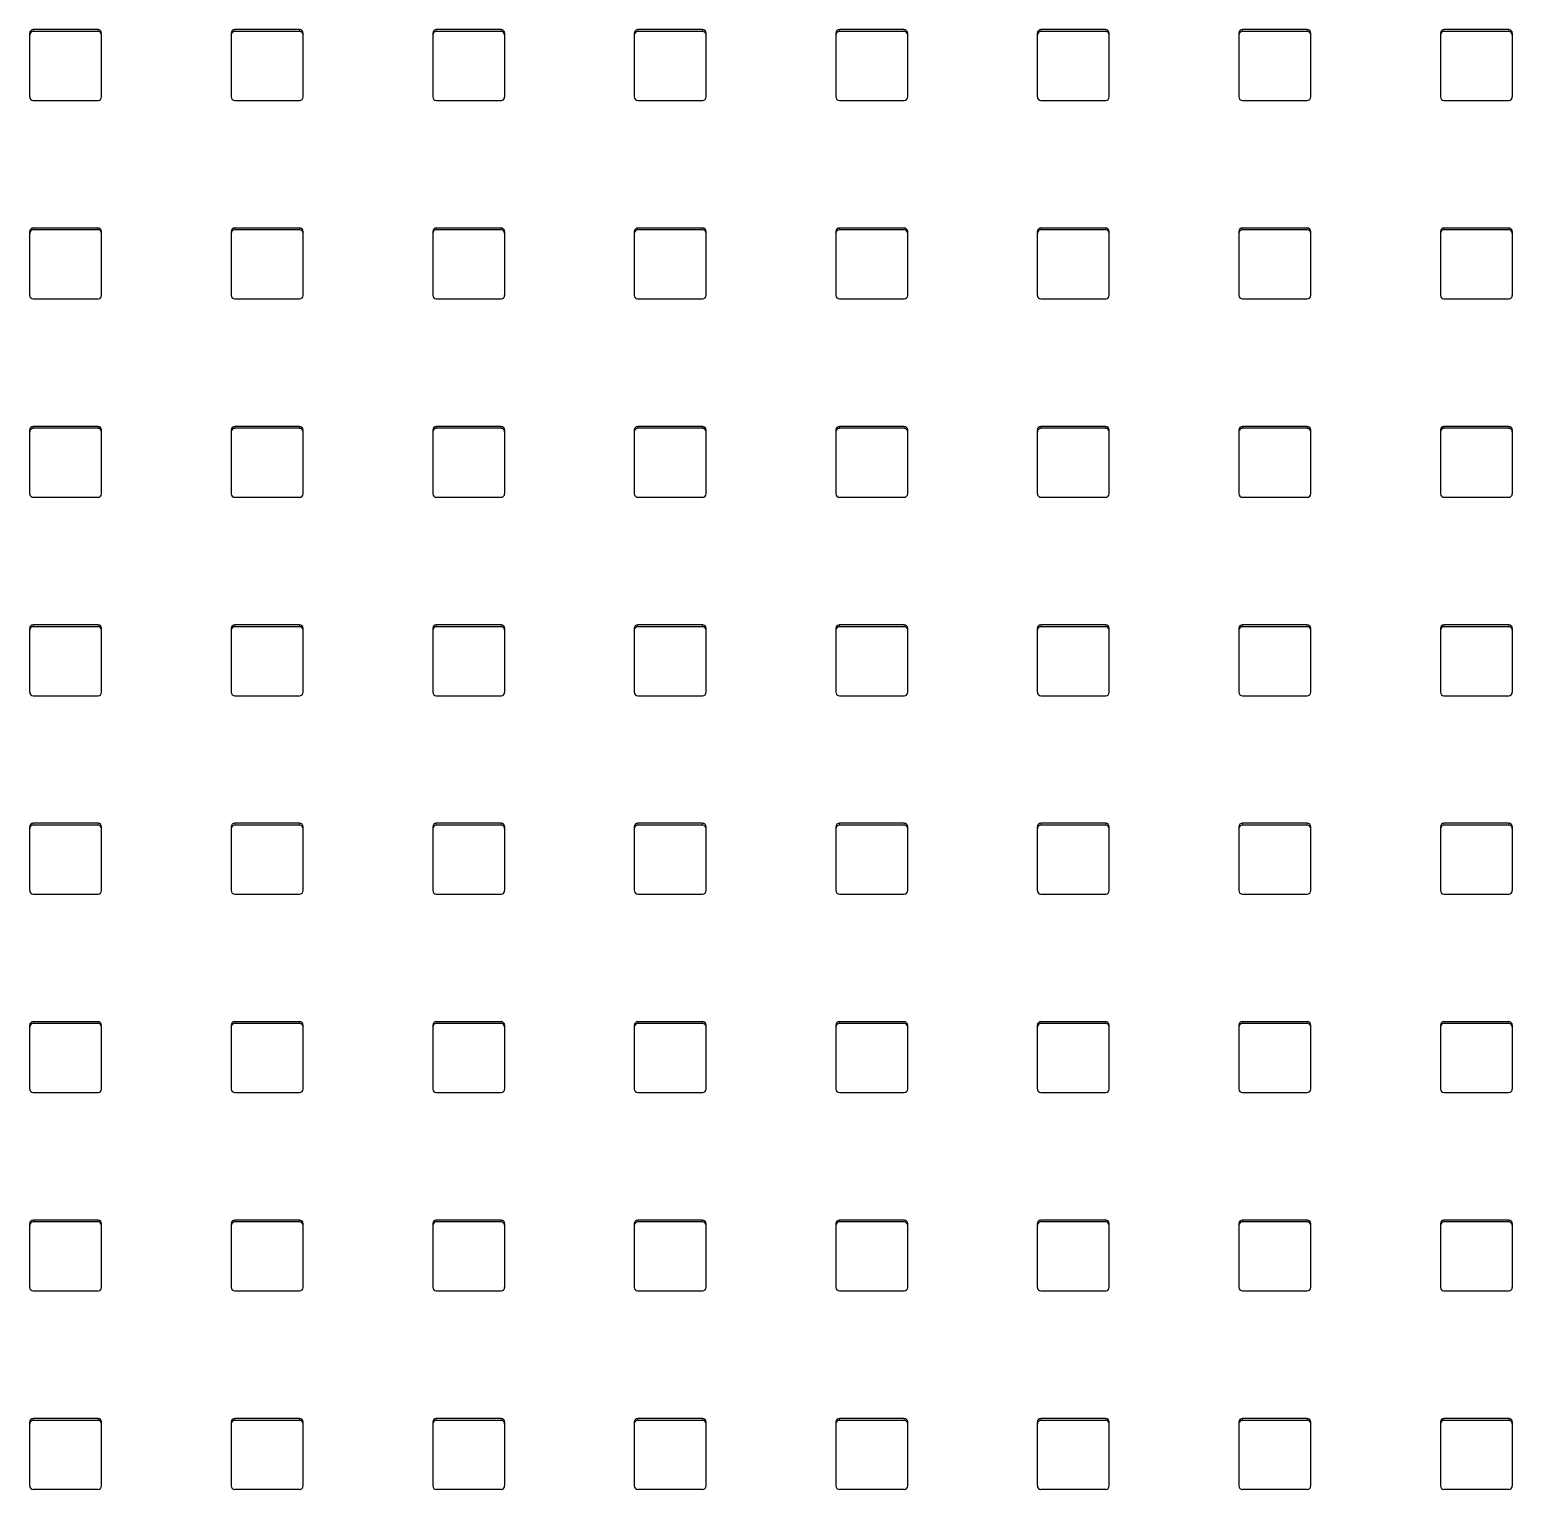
# Model space of a CAD drawing. Header units: millimetres. Extents: x -218071 to -203542, y 15363 to 51382.
# Drawn here: x -217570.01 to -217549.41, y 50958.09 to 50978.38 of the extents above; entities that cross this region are included whole.
import ezdxf

# ---------------------------------------------------------------- set-up
doc = ezdxf.new("R2010")
doc.units = ezdxf.units.MM
doc.header["$LTSCALE"] = 4
doc.layers.add('TPF-EQUIPEMENT', color=7, linetype='Continuous')

msp = doc.modelspace()

# ---------------------------------------------------------------- linework, layer by layer
at = {"layer": 'TPF-EQUIPEMENT', "color": 7, "linetype": 'Continuous', "lineweight": 25, "transparency": 33554671}
for p, q in [((-217570.006, 50978.33), (-217570.006, 50977.444)), ((-217569.056, 50978.38), (-217569.956, 50978.38)), ((-217569.056, 50978.354), (-217569.956, 50978.354)), ((-217569.006, 50977.444), (-217569.006, 50978.33)), ((-217567.206, 50978.33), (-217567.206, 50977.444)), ((-217566.256, 50978.38), (-217567.156, 50978.38)), ((-217566.256, 50978.354), (-217567.156, 50978.354)), ((-217566.206, 50977.444), (-217566.206, 50978.33)), ((-217564.406, 50978.33), (-217564.406, 50977.444)), ((-217563.456, 50978.38), (-217564.356, 50978.38)), ((-217563.456, 50978.354), (-217564.356, 50978.354)), ((-217563.406, 50977.444), (-217563.406, 50978.33)), ((-217561.606, 50978.33), (-217561.606, 50977.444)), ((-217560.656, 50978.38), (-217561.556, 50978.38)), ((-217560.656, 50978.354), (-217561.556, 50978.354)), ((-217560.606, 50977.444), (-217560.606, 50978.33)), ((-217558.806, 50978.33), (-217558.806, 50977.444)), ((-217557.856, 50978.38), (-217558.756, 50978.38)), ((-217557.856, 50978.354), (-217558.756, 50978.354)), ((-217557.806, 50977.444), (-217557.806, 50978.33)), ((-217556.006, 50978.33), (-217556.006, 50977.444)), ((-217555.056, 50978.38), (-217555.956, 50978.38)), ((-217555.056, 50978.354), (-217555.956, 50978.354)), ((-217555.006, 50977.444), (-217555.006, 50978.33)), ((-217553.206, 50978.33), (-217553.206, 50977.444)), ((-217552.256, 50978.38), (-217553.156, 50978.38)), ((-217552.256, 50978.354), (-217553.156, 50978.354)), ((-217552.206, 50977.444), (-217552.206, 50978.33)), ((-217550.406, 50978.33), (-217550.406, 50977.444)), ((-217549.456, 50978.38), (-217550.356, 50978.38)), ((-217549.456, 50978.354), (-217550.356, 50978.354)), ((-217549.406, 50977.444), (-217549.406, 50978.33)), ((-217569.956, 50977.395), (-217569.056, 50977.395)), ((-217567.156, 50977.395), (-217566.256, 50977.395)), ((-217564.356, 50977.395), (-217563.456, 50977.395)), ((-217561.556, 50977.395), (-217560.656, 50977.395)), ((-217558.756, 50977.395), (-217557.856, 50977.395)), ((-217555.956, 50977.395), (-217555.056, 50977.395)), ((-217553.156, 50977.395), (-217552.256, 50977.395)), ((-217550.356, 50977.395), (-217549.456, 50977.395)), ((-217570.006, 50975.573), (-217570.006, 50974.687)), ((-217569.056, 50975.622), (-217569.956, 50975.622)), ((-217569.056, 50975.596), (-217569.956, 50975.596)), ((-217569.006, 50974.687), (-217569.006, 50975.573)), ((-217567.206, 50975.573), (-217567.206, 50974.687)), ((-217566.256, 50975.622), (-217567.156, 50975.622)), ((-217566.256, 50975.596), (-217567.156, 50975.596)), ((-217566.206, 50974.687), (-217566.206, 50975.573)), ((-217564.406, 50975.573), (-217564.406, 50974.687)), ((-217563.456, 50975.622), (-217564.356, 50975.622)), ((-217563.456, 50975.596), (-217564.356, 50975.596)), ((-217563.406, 50974.687), (-217563.406, 50975.573)), ((-217561.606, 50975.573), (-217561.606, 50974.687)), ((-217560.656, 50975.622), (-217561.556, 50975.622)), ((-217560.656, 50975.596), (-217561.556, 50975.596)), ((-217560.606, 50974.687), (-217560.606, 50975.573)), ((-217558.806, 50975.573), (-217558.806, 50974.687)), ((-217557.856, 50975.622), (-217558.756, 50975.622)), ((-217557.856, 50975.596), (-217558.756, 50975.596)), ((-217557.806, 50974.687), (-217557.806, 50975.573)), ((-217556.006, 50975.573), (-217556.006, 50974.687)), ((-217555.056, 50975.622), (-217555.956, 50975.622)), ((-217555.056, 50975.596), (-217555.956, 50975.596)), ((-217555.006, 50974.687), (-217555.006, 50975.573)), ((-217553.206, 50975.573), (-217553.206, 50974.687)), ((-217552.256, 50975.622), (-217553.156, 50975.622)), ((-217552.256, 50975.596), (-217553.156, 50975.596)), ((-217552.206, 50974.687), (-217552.206, 50975.573)), ((-217550.406, 50975.573), (-217550.406, 50974.687)), ((-217549.456, 50975.622), (-217550.356, 50975.622)), ((-217549.456, 50975.596), (-217550.356, 50975.596)), ((-217549.406, 50974.687), (-217549.406, 50975.573)), ((-217569.956, 50974.637), (-217569.056, 50974.637)), ((-217567.156, 50974.637), (-217566.256, 50974.637)), ((-217564.356, 50974.637), (-217563.456, 50974.637)), ((-217561.556, 50974.637), (-217560.656, 50974.637)), ((-217558.756, 50974.637), (-217557.856, 50974.637)), ((-217555.956, 50974.637), (-217555.056, 50974.637)), ((-217553.156, 50974.637), (-217552.256, 50974.637)), ((-217550.356, 50974.637), (-217549.456, 50974.637)), ((-217569.056, 50972.865), (-217569.956, 50972.865)), ((-217566.256, 50972.865), (-217567.156, 50972.865)), ((-217563.456, 50972.865), (-217564.356, 50972.865)), ((-217560.656, 50972.865), (-217561.556, 50972.865)), ((-217557.856, 50972.865), (-217558.756, 50972.865)), ((-217555.056, 50972.865), (-217555.956, 50972.865)), ((-217552.256, 50972.865), (-217553.156, 50972.865)), ((-217549.456, 50972.865), (-217550.356, 50972.865)), ((-217570.006, 50972.816), (-217570.006, 50971.929)), ((-217569.056, 50972.839), (-217569.956, 50972.839)), ((-217569.006, 50971.929), (-217569.006, 50972.816)), ((-217567.206, 50972.816), (-217567.206, 50971.929)), ((-217566.256, 50972.839), (-217567.156, 50972.839)), ((-217566.206, 50971.929), (-217566.206, 50972.816)), ((-217564.406, 50972.816), (-217564.406, 50971.929)), ((-217563.456, 50972.839), (-217564.356, 50972.839)), ((-217563.406, 50971.929), (-217563.406, 50972.816)), ((-217561.606, 50972.816), (-217561.606, 50971.929)), ((-217560.656, 50972.839), (-217561.556, 50972.839)), ((-217560.606, 50971.929), (-217560.606, 50972.816)), ((-217558.806, 50972.816), (-217558.806, 50971.929)), ((-217557.856, 50972.839), (-217558.756, 50972.839)), ((-217557.806, 50971.929), (-217557.806, 50972.816)), ((-217556.006, 50972.816), (-217556.006, 50971.929)), ((-217555.056, 50972.839), (-217555.956, 50972.839)), ((-217555.006, 50971.929), (-217555.006, 50972.816)), ((-217553.206, 50972.816), (-217553.206, 50971.929)), ((-217552.256, 50972.839), (-217553.156, 50972.839)), ((-217552.206, 50971.929), (-217552.206, 50972.816)), ((-217550.406, 50972.816), (-217550.406, 50971.929)), ((-217549.456, 50972.839), (-217550.356, 50972.839)), ((-217549.406, 50971.929), (-217549.406, 50972.816)), ((-217569.956, 50971.88), (-217569.056, 50971.88)), ((-217567.156, 50971.88), (-217566.256, 50971.88)), ((-217564.356, 50971.88), (-217563.456, 50971.88)), ((-217561.556, 50971.88), (-217560.656, 50971.88)), ((-217558.756, 50971.88), (-217557.856, 50971.88)), ((-217555.956, 50971.88), (-217555.056, 50971.88)), ((-217553.156, 50971.88), (-217552.256, 50971.88)), ((-217550.356, 50971.88), (-217549.456, 50971.88)), ((-217570.006, 50970.058), (-217570.006, 50969.172)), ((-217569.056, 50970.107), (-217569.956, 50970.107)), ((-217569.056, 50970.081), (-217569.956, 50970.081)), ((-217569.006, 50969.172), (-217569.006, 50970.058)), ((-217567.206, 50970.058), (-217567.206, 50969.172)), ((-217566.256, 50970.107), (-217567.156, 50970.107)), ((-217566.256, 50970.081), (-217567.156, 50970.081)), ((-217566.206, 50969.172), (-217566.206, 50970.058)), ((-217564.406, 50970.058), (-217564.406, 50969.172)), ((-217563.456, 50970.107), (-217564.356, 50970.107)), ((-217563.456, 50970.081), (-217564.356, 50970.081)), ((-217563.406, 50969.172), (-217563.406, 50970.058)), ((-217561.606, 50970.058), (-217561.606, 50969.172)), ((-217560.656, 50970.107), (-217561.556, 50970.107)), ((-217560.656, 50970.081), (-217561.556, 50970.081)), ((-217560.606, 50969.172), (-217560.606, 50970.058)), ((-217558.806, 50970.058), (-217558.806, 50969.172)), ((-217557.856, 50970.107), (-217558.756, 50970.107)), ((-217557.856, 50970.081), (-217558.756, 50970.081)), ((-217557.806, 50969.172), (-217557.806, 50970.058)), ((-217556.006, 50970.058), (-217556.006, 50969.172)), ((-217555.056, 50970.107), (-217555.956, 50970.107)), ((-217555.056, 50970.081), (-217555.956, 50970.081)), ((-217555.006, 50969.172), (-217555.006, 50970.058)), ((-217553.206, 50970.058), (-217553.206, 50969.172)), ((-217552.256, 50970.107), (-217553.156, 50970.107)), ((-217552.256, 50970.081), (-217553.156, 50970.081)), ((-217552.206, 50969.172), (-217552.206, 50970.058)), ((-217550.406, 50970.058), (-217550.406, 50969.172)), ((-217549.456, 50970.107), (-217550.356, 50970.107)), ((-217549.456, 50970.081), (-217550.356, 50970.081)), ((-217549.406, 50969.172), (-217549.406, 50970.058)), ((-217569.956, 50969.122), (-217569.056, 50969.122)), ((-217567.156, 50969.122), (-217566.256, 50969.122)), ((-217564.356, 50969.122), (-217563.456, 50969.122)), ((-217561.556, 50969.122), (-217560.656, 50969.122)), ((-217558.756, 50969.122), (-217557.856, 50969.122)), ((-217555.956, 50969.122), (-217555.056, 50969.122)), ((-217553.156, 50969.122), (-217552.256, 50969.122)), ((-217550.356, 50969.122), (-217549.456, 50969.122)), ((-217570.006, 50967.301), (-217570.006, 50966.414)), ((-217569.056, 50967.35), (-217569.956, 50967.35)), ((-217569.056, 50967.324), (-217569.956, 50967.324)), ((-217569.006, 50966.414), (-217569.006, 50967.301)), ((-217567.206, 50967.301), (-217567.206, 50966.414)), ((-217566.256, 50967.35), (-217567.156, 50967.35)), ((-217566.256, 50967.324), (-217567.156, 50967.324)), ((-217566.206, 50966.414), (-217566.206, 50967.301)), ((-217564.406, 50967.301), (-217564.406, 50966.414)), ((-217563.456, 50967.35), (-217564.356, 50967.35)), ((-217563.456, 50967.324), (-217564.356, 50967.324)), ((-217563.406, 50966.414), (-217563.406, 50967.301)), ((-217561.606, 50967.301), (-217561.606, 50966.414)), ((-217560.656, 50967.35), (-217561.556, 50967.35)), ((-217560.656, 50967.324), (-217561.556, 50967.324)), ((-217560.606, 50966.414), (-217560.606, 50967.301)), ((-217558.806, 50967.301), (-217558.806, 50966.414)), ((-217557.856, 50967.35), (-217558.756, 50967.35)), ((-217557.856, 50967.324), (-217558.756, 50967.324)), ((-217557.806, 50966.414), (-217557.806, 50967.301)), ((-217556.006, 50967.301), (-217556.006, 50966.414)), ((-217555.056, 50967.35), (-217555.956, 50967.35)), ((-217555.056, 50967.324), (-217555.956, 50967.324)), ((-217555.006, 50966.414), (-217555.006, 50967.301)), ((-217553.206, 50967.301), (-217553.206, 50966.414)), ((-217552.256, 50967.35), (-217553.156, 50967.35)), ((-217552.256, 50967.324), (-217553.156, 50967.324)), ((-217552.206, 50966.414), (-217552.206, 50967.301)), ((-217550.406, 50967.301), (-217550.406, 50966.414)), ((-217549.456, 50967.35), (-217550.356, 50967.35)), ((-217549.456, 50967.324), (-217550.356, 50967.324)), ((-217549.406, 50966.414), (-217549.406, 50967.301)), ((-217569.956, 50966.365), (-217569.056, 50966.365)), ((-217567.156, 50966.365), (-217566.256, 50966.365)), ((-217564.356, 50966.365), (-217563.456, 50966.365)), ((-217561.556, 50966.365), (-217560.656, 50966.365)), ((-217558.756, 50966.365), (-217557.856, 50966.365)), ((-217555.956, 50966.365), (-217555.056, 50966.365)), ((-217553.156, 50966.365), (-217552.256, 50966.365)), ((-217550.356, 50966.365), (-217549.456, 50966.365)), ((-217570.006, 50964.543), (-217570.006, 50963.657)), ((-217569.056, 50964.592), (-217569.956, 50964.592)), ((-217569.056, 50964.566), (-217569.956, 50964.566)), ((-217569.006, 50963.657), (-217569.006, 50964.543)), ((-217567.206, 50964.543), (-217567.206, 50963.657)), ((-217566.256, 50964.592), (-217567.156, 50964.592)), ((-217566.256, 50964.566), (-217567.156, 50964.566)), ((-217566.206, 50963.657), (-217566.206, 50964.543)), ((-217564.406, 50964.543), (-217564.406, 50963.657)), ((-217563.456, 50964.592), (-217564.356, 50964.592)), ((-217563.456, 50964.566), (-217564.356, 50964.566)), ((-217563.406, 50963.657), (-217563.406, 50964.543)), ((-217561.606, 50964.543), (-217561.606, 50963.657)), ((-217560.656, 50964.592), (-217561.556, 50964.592)), ((-217560.656, 50964.566), (-217561.556, 50964.566)), ((-217560.606, 50963.657), (-217560.606, 50964.543)), ((-217558.806, 50964.543), (-217558.806, 50963.657)), ((-217557.856, 50964.592), (-217558.756, 50964.592)), ((-217557.856, 50964.566), (-217558.756, 50964.566)), ((-217557.806, 50963.657), (-217557.806, 50964.543)), ((-217556.006, 50964.543), (-217556.006, 50963.657)), ((-217555.056, 50964.592), (-217555.956, 50964.592)), ((-217555.056, 50964.566), (-217555.956, 50964.566)), ((-217555.006, 50963.657), (-217555.006, 50964.543)), ((-217553.206, 50964.543), (-217553.206, 50963.657)), ((-217552.256, 50964.592), (-217553.156, 50964.592)), ((-217552.256, 50964.566), (-217553.156, 50964.566)), ((-217552.206, 50963.657), (-217552.206, 50964.543)), ((-217550.406, 50964.543), (-217550.406, 50963.657)), ((-217549.456, 50964.592), (-217550.356, 50964.592)), ((-217549.456, 50964.566), (-217550.356, 50964.566)), ((-217549.406, 50963.657), (-217549.406, 50964.543)), ((-217569.956, 50963.608), (-217569.056, 50963.608)), ((-217567.156, 50963.608), (-217566.256, 50963.608)), ((-217564.356, 50963.608), (-217563.456, 50963.608)), ((-217561.556, 50963.608), (-217560.656, 50963.608)), ((-217558.756, 50963.608), (-217557.856, 50963.608)), ((-217555.956, 50963.608), (-217555.056, 50963.608)), ((-217553.156, 50963.608), (-217552.256, 50963.608)), ((-217550.356, 50963.608), (-217549.456, 50963.608)), ((-217570.006, 50961.786), (-217570.006, 50960.899)), ((-217569.056, 50961.835), (-217569.956, 50961.835)), ((-217569.056, 50961.809), (-217569.956, 50961.809)), ((-217569.006, 50960.899), (-217569.006, 50961.786)), ((-217567.206, 50961.786), (-217567.206, 50960.899)), ((-217566.256, 50961.835), (-217567.156, 50961.835)), ((-217566.256, 50961.809), (-217567.156, 50961.809)), ((-217566.206, 50960.899), (-217566.206, 50961.786)), ((-217564.406, 50961.786), (-217564.406, 50960.899)), ((-217563.456, 50961.835), (-217564.356, 50961.835)), ((-217563.456, 50961.809), (-217564.356, 50961.809)), ((-217563.406, 50960.899), (-217563.406, 50961.786)), ((-217561.606, 50961.786), (-217561.606, 50960.899)), ((-217560.656, 50961.835), (-217561.556, 50961.835)), ((-217560.656, 50961.809), (-217561.556, 50961.809)), ((-217560.606, 50960.899), (-217560.606, 50961.786)), ((-217558.806, 50961.786), (-217558.806, 50960.899)), ((-217557.856, 50961.835), (-217558.756, 50961.835)), ((-217557.856, 50961.809), (-217558.756, 50961.809)), ((-217557.806, 50960.899), (-217557.806, 50961.786)), ((-217556.006, 50961.786), (-217556.006, 50960.899)), ((-217555.056, 50961.835), (-217555.956, 50961.835)), ((-217555.056, 50961.809), (-217555.956, 50961.809)), ((-217555.006, 50960.899), (-217555.006, 50961.786)), ((-217553.206, 50961.786), (-217553.206, 50960.899)), ((-217552.256, 50961.835), (-217553.156, 50961.835)), ((-217552.256, 50961.809), (-217553.156, 50961.809)), ((-217552.206, 50960.899), (-217552.206, 50961.786)), ((-217550.406, 50961.786), (-217550.406, 50960.899)), ((-217549.456, 50961.835), (-217550.356, 50961.835)), ((-217549.456, 50961.809), (-217550.356, 50961.809)), ((-217549.406, 50960.899), (-217549.406, 50961.786)), ((-217569.956, 50960.85), (-217569.056, 50960.85)), ((-217567.156, 50960.85), (-217566.256, 50960.85)), ((-217564.356, 50960.85), (-217563.456, 50960.85)), ((-217561.556, 50960.85), (-217560.656, 50960.85)), ((-217558.756, 50960.85), (-217557.856, 50960.85)), ((-217555.956, 50960.85), (-217555.056, 50960.85)), ((-217553.156, 50960.85), (-217552.256, 50960.85)), ((-217550.356, 50960.85), (-217549.456, 50960.85)), ((-217569.056, 50959.077), (-217569.956, 50959.077)), ((-217569.056, 50959.051), (-217569.956, 50959.051)), ((-217566.256, 50959.077), (-217567.156, 50959.077)), ((-217566.256, 50959.051), (-217567.156, 50959.051)), ((-217563.456, 50959.077), (-217564.356, 50959.077)), ((-217563.456, 50959.051), (-217564.356, 50959.051)), ((-217560.656, 50959.077), (-217561.556, 50959.077)), ((-217560.656, 50959.051), (-217561.556, 50959.051)), ((-217557.856, 50959.077), (-217558.756, 50959.077)), ((-217557.856, 50959.051), (-217558.756, 50959.051)), ((-217555.056, 50959.077), (-217555.956, 50959.077)), ((-217555.056, 50959.051), (-217555.956, 50959.051)), ((-217552.256, 50959.077), (-217553.156, 50959.077)), ((-217552.256, 50959.051), (-217553.156, 50959.051)), ((-217549.456, 50959.077), (-217550.356, 50959.077)), ((-217549.456, 50959.051), (-217550.356, 50959.051)), ((-217570.006, 50959.028), (-217570.006, 50958.142)), ((-217569.006, 50958.142), (-217569.006, 50959.028)), ((-217567.206, 50959.028), (-217567.206, 50958.142)), ((-217566.206, 50958.142), (-217566.206, 50959.028)), ((-217564.406, 50959.028), (-217564.406, 50958.142)), ((-217563.406, 50958.142), (-217563.406, 50959.028)), ((-217561.606, 50959.028), (-217561.606, 50958.142)), ((-217560.606, 50958.142), (-217560.606, 50959.028)), ((-217558.806, 50959.028), (-217558.806, 50958.142)), ((-217557.806, 50958.142), (-217557.806, 50959.028)), ((-217556.006, 50959.028), (-217556.006, 50958.142)), ((-217555.006, 50958.142), (-217555.006, 50959.028)), ((-217553.206, 50959.028), (-217553.206, 50958.142)), ((-217552.206, 50958.142), (-217552.206, 50959.028)), ((-217550.406, 50959.028), (-217550.406, 50958.142)), ((-217549.406, 50958.142), (-217549.406, 50959.028)), ((-217569.956, 50958.093), (-217569.056, 50958.093)), ((-217567.156, 50958.093), (-217566.256, 50958.093)), ((-217564.356, 50958.093), (-217563.456, 50958.093)), ((-217561.556, 50958.093), (-217560.656, 50958.093)), ((-217558.756, 50958.093), (-217557.856, 50958.093)), ((-217555.956, 50958.093), (-217555.056, 50958.093)), ((-217553.156, 50958.093), (-217552.256, 50958.093)), ((-217550.356, 50958.093), (-217549.456, 50958.093))]:
    msp.add_line(p, q, dxfattribs=at)
at = {"layer": 'TPF-EQUIPEMENT', "color": 8, "linetype": 'Continuous', "lineweight": 18, "transparency": 33554671}
for p, q in [((-217569.956, 50978.354), (-217569.956, 50978.38)), ((-217569.056, 50978.354), (-217569.056, 50978.38)), ((-217567.156, 50978.354), (-217567.156, 50978.38)), ((-217566.256, 50978.354), (-217566.256, 50978.38)), ((-217564.356, 50978.354), (-217564.356, 50978.38)), ((-217563.456, 50978.354), (-217563.456, 50978.38)), ((-217561.556, 50978.354), (-217561.556, 50978.38)), ((-217560.656, 50978.354), (-217560.656, 50978.38)), ((-217558.756, 50978.354), (-217558.756, 50978.38)), ((-217557.856, 50978.354), (-217557.856, 50978.38)), ((-217555.956, 50978.354), (-217555.956, 50978.38)), ((-217555.056, 50978.354), (-217555.056, 50978.38)), ((-217553.156, 50978.354), (-217553.156, 50978.38)), ((-217552.256, 50978.354), (-217552.256, 50978.38)), ((-217550.356, 50978.354), (-217550.356, 50978.38)), ((-217549.456, 50978.354), (-217549.456, 50978.38)), ((-217569.956, 50975.596), (-217569.956, 50975.622)), ((-217569.056, 50975.596), (-217569.056, 50975.622)), ((-217567.156, 50975.596), (-217567.156, 50975.622)), ((-217566.256, 50975.596), (-217566.256, 50975.622)), ((-217564.356, 50975.596), (-217564.356, 50975.622)), ((-217563.456, 50975.596), (-217563.456, 50975.622)), ((-217561.556, 50975.596), (-217561.556, 50975.622)), ((-217560.656, 50975.596), (-217560.656, 50975.622)), ((-217558.756, 50975.596), (-217558.756, 50975.622)), ((-217557.856, 50975.596), (-217557.856, 50975.622)), ((-217555.956, 50975.596), (-217555.956, 50975.622)), ((-217555.056, 50975.596), (-217555.056, 50975.622)), ((-217553.156, 50975.596), (-217553.156, 50975.622)), ((-217552.256, 50975.596), (-217552.256, 50975.622)), ((-217550.356, 50975.596), (-217550.356, 50975.622)), ((-217549.456, 50975.596), (-217549.456, 50975.622)), ((-217569.956, 50972.839), (-217569.956, 50972.865)), ((-217569.056, 50972.839), (-217569.056, 50972.865)), ((-217567.156, 50972.839), (-217567.156, 50972.865)), ((-217566.256, 50972.839), (-217566.256, 50972.865)), ((-217564.356, 50972.839), (-217564.356, 50972.865)), ((-217563.456, 50972.839), (-217563.456, 50972.865)), ((-217561.556, 50972.839), (-217561.556, 50972.865)), ((-217560.656, 50972.839), (-217560.656, 50972.865)), ((-217558.756, 50972.839), (-217558.756, 50972.865)), ((-217557.856, 50972.839), (-217557.856, 50972.865)), ((-217555.956, 50972.839), (-217555.956, 50972.865)), ((-217555.056, 50972.839), (-217555.056, 50972.865)), ((-217553.156, 50972.839), (-217553.156, 50972.865)), ((-217552.256, 50972.839), (-217552.256, 50972.865)), ((-217550.356, 50972.839), (-217550.356, 50972.865)), ((-217549.456, 50972.839), (-217549.456, 50972.865)), ((-217569.956, 50970.081), (-217569.956, 50970.107)), ((-217569.056, 50970.081), (-217569.056, 50970.107)), ((-217567.156, 50970.081), (-217567.156, 50970.107)), ((-217566.256, 50970.081), (-217566.256, 50970.107)), ((-217564.356, 50970.081), (-217564.356, 50970.107)), ((-217563.456, 50970.081), (-217563.456, 50970.107)), ((-217561.556, 50970.081), (-217561.556, 50970.107)), ((-217560.656, 50970.081), (-217560.656, 50970.107)), ((-217558.756, 50970.081), (-217558.756, 50970.107)), ((-217557.856, 50970.081), (-217557.856, 50970.107)), ((-217555.956, 50970.081), (-217555.956, 50970.107)), ((-217555.056, 50970.081), (-217555.056, 50970.107)), ((-217553.156, 50970.081), (-217553.156, 50970.107)), ((-217552.256, 50970.081), (-217552.256, 50970.107)), ((-217550.356, 50970.081), (-217550.356, 50970.107)), ((-217549.456, 50970.081), (-217549.456, 50970.107)), ((-217569.956, 50967.324), (-217569.956, 50967.35)), ((-217569.056, 50967.324), (-217569.056, 50967.35)), ((-217567.156, 50967.324), (-217567.156, 50967.35)), ((-217566.256, 50967.324), (-217566.256, 50967.35)), ((-217564.356, 50967.324), (-217564.356, 50967.35)), ((-217563.456, 50967.324), (-217563.456, 50967.35)), ((-217561.556, 50967.324), (-217561.556, 50967.35)), ((-217560.656, 50967.324), (-217560.656, 50967.35)), ((-217558.756, 50967.324), (-217558.756, 50967.35)), ((-217557.856, 50967.324), (-217557.856, 50967.35)), ((-217555.956, 50967.324), (-217555.956, 50967.35)), ((-217555.056, 50967.324), (-217555.056, 50967.35)), ((-217553.156, 50967.324), (-217553.156, 50967.35)), ((-217552.256, 50967.324), (-217552.256, 50967.35)), ((-217550.356, 50967.324), (-217550.356, 50967.35)), ((-217549.456, 50967.324), (-217549.456, 50967.35)), ((-217569.956, 50964.566), (-217569.956, 50964.592)), ((-217569.056, 50964.566), (-217569.056, 50964.592)), ((-217567.156, 50964.566), (-217567.156, 50964.592)), ((-217566.256, 50964.566), (-217566.256, 50964.592)), ((-217564.356, 50964.566), (-217564.356, 50964.592)), ((-217563.456, 50964.566), (-217563.456, 50964.592)), ((-217561.556, 50964.566), (-217561.556, 50964.592)), ((-217560.656, 50964.566), (-217560.656, 50964.592)), ((-217558.756, 50964.566), (-217558.756, 50964.592)), ((-217557.856, 50964.566), (-217557.856, 50964.592)), ((-217555.956, 50964.566), (-217555.956, 50964.592)), ((-217555.056, 50964.566), (-217555.056, 50964.592)), ((-217553.156, 50964.566), (-217553.156, 50964.592)), ((-217552.256, 50964.566), (-217552.256, 50964.592)), ((-217550.356, 50964.566), (-217550.356, 50964.592)), ((-217549.456, 50964.566), (-217549.456, 50964.592)), ((-217569.956, 50961.809), (-217569.956, 50961.835)), ((-217569.056, 50961.809), (-217569.056, 50961.835)), ((-217567.156, 50961.809), (-217567.156, 50961.835)), ((-217566.256, 50961.809), (-217566.256, 50961.835)), ((-217564.356, 50961.809), (-217564.356, 50961.835)), ((-217563.456, 50961.809), (-217563.456, 50961.835)), ((-217561.556, 50961.809), (-217561.556, 50961.835)), ((-217560.656, 50961.809), (-217560.656, 50961.835)), ((-217558.756, 50961.809), (-217558.756, 50961.835)), ((-217557.856, 50961.809), (-217557.856, 50961.835)), ((-217555.956, 50961.809), (-217555.956, 50961.835)), ((-217555.056, 50961.809), (-217555.056, 50961.835)), ((-217553.156, 50961.809), (-217553.156, 50961.835)), ((-217552.256, 50961.809), (-217552.256, 50961.835)), ((-217550.356, 50961.809), (-217550.356, 50961.835)), ((-217549.456, 50961.809), (-217549.456, 50961.835)), ((-217569.956, 50959.051), (-217569.956, 50959.077)), ((-217569.056, 50959.051), (-217569.056, 50959.077)), ((-217567.156, 50959.051), (-217567.156, 50959.077)), ((-217566.256, 50959.051), (-217566.256, 50959.077)), ((-217564.356, 50959.051), (-217564.356, 50959.077)), ((-217563.456, 50959.051), (-217563.456, 50959.077)), ((-217561.556, 50959.051), (-217561.556, 50959.077)), ((-217560.656, 50959.051), (-217560.656, 50959.077)), ((-217558.756, 50959.051), (-217558.756, 50959.077)), ((-217557.856, 50959.051), (-217557.856, 50959.077)), ((-217555.956, 50959.051), (-217555.956, 50959.077)), ((-217555.056, 50959.051), (-217555.056, 50959.077)), ((-217553.156, 50959.051), (-217553.156, 50959.077)), ((-217552.256, 50959.051), (-217552.256, 50959.077)), ((-217550.356, 50959.051), (-217550.356, 50959.077)), ((-217549.456, 50959.051), (-217549.456, 50959.077))]:
    msp.add_line(p, q, dxfattribs=at)
at = {"layer": 'TPF-EQUIPEMENT', "color": 7, "linetype": 'Continuous', "lineweight": 25, "transparency": 33554671}
for centre, start, end in [((-217569.956, 50978.33), 89.5648, 179.5581), ((-217569.956, 50978.304), 89.5648, 179.5581), ((-217569.056, 50978.33), 0.4419, 90.4352), ((-217569.056, 50978.304), 0.4419, 90.4352), ((-217567.156, 50978.33), 89.5648, 179.5581), ((-217567.156, 50978.304), 89.5648, 179.5581), ((-217566.256, 50978.33), 0.4419, 90.4352), ((-217566.256, 50978.304), 0.4419, 90.4352), ((-217564.356, 50978.33), 89.5648, 179.5581), ((-217564.356, 50978.304), 89.5648, 179.5581), ((-217563.456, 50978.33), 0.4419, 90.4352), ((-217563.456, 50978.304), 0.4419, 90.4352), ((-217561.556, 50978.33), 89.5648, 179.5581), ((-217561.556, 50978.304), 89.5648, 179.5581), ((-217560.656, 50978.33), 0.4419, 90.4352), ((-217560.656, 50978.304), 0.4419, 90.4352), ((-217558.756, 50978.33), 89.5648, 179.5581), ((-217558.756, 50978.304), 89.5648, 179.5581), ((-217557.856, 50978.33), 0.4419, 90.4352), ((-217557.856, 50978.304), 0.4419, 90.4352), ((-217555.956, 50978.33), 89.5648, 179.5581), ((-217555.956, 50978.304), 89.5648, 179.5581), ((-217555.056, 50978.33), 0.4419, 90.4352), ((-217555.056, 50978.304), 0.4419, 90.4352), ((-217553.156, 50978.33), 89.5648, 179.5581), ((-217553.156, 50978.304), 89.5648, 179.5581), ((-217552.256, 50978.33), 0.4419, 90.4352), ((-217552.256, 50978.304), 0.4419, 90.4352), ((-217550.356, 50978.33), 89.5648, 179.5581), ((-217550.356, 50978.304), 89.5648, 179.5581), ((-217549.456, 50978.33), 0.4419, 90.4352), ((-217549.456, 50978.304), 0.4419, 90.4352), ((-217569.956, 50977.445), 180.4419, 270.4352), ((-217569.056, 50977.445), 269.5648, 359.5581), ((-217567.156, 50977.445), 180.4419, 270.4352), ((-217566.256, 50977.445), 269.5648, 359.5581), ((-217564.356, 50977.445), 180.4419, 270.4352), ((-217563.456, 50977.445), 269.5648, 359.5581), ((-217561.556, 50977.445), 180.4419, 270.4352), ((-217560.656, 50977.445), 269.5648, 359.5581), ((-217558.756, 50977.445), 180.4419, 270.4352), ((-217557.856, 50977.445), 269.5648, 359.5581), ((-217555.956, 50977.445), 180.4419, 270.4352), ((-217555.056, 50977.445), 269.5648, 359.5581), ((-217553.156, 50977.445), 180.4419, 270.4352), ((-217552.256, 50977.445), 269.5648, 359.5581), ((-217550.356, 50977.445), 180.4419, 270.4352), ((-217549.456, 50977.445), 269.5648, 359.5581), ((-217569.956, 50975.573), 89.5648, 179.5581), ((-217569.956, 50975.547), 89.5648, 179.5581), ((-217569.056, 50975.573), 0.4419, 90.4352), ((-217569.056, 50975.547), 0.4419, 90.4352), ((-217567.156, 50975.573), 89.5648, 179.5581), ((-217567.156, 50975.547), 89.5648, 179.5581), ((-217566.256, 50975.573), 0.4419, 90.4352), ((-217566.256, 50975.547), 0.4419, 90.4352), ((-217564.356, 50975.573), 89.5648, 179.5581), ((-217564.356, 50975.547), 89.5648, 179.5581), ((-217563.456, 50975.573), 0.4419, 90.4352), ((-217563.456, 50975.547), 0.4419, 90.4352), ((-217561.556, 50975.573), 89.5648, 179.5581), ((-217561.556, 50975.547), 89.5648, 179.5581), ((-217560.656, 50975.573), 0.4419, 90.4352), ((-217560.656, 50975.547), 0.4419, 90.4352), ((-217558.756, 50975.573), 89.5648, 179.5581), ((-217558.756, 50975.547), 89.5648, 179.5581), ((-217557.856, 50975.573), 0.4419, 90.4352), ((-217557.856, 50975.547), 0.4419, 90.4352), ((-217555.956, 50975.573), 89.5648, 179.5581), ((-217555.956, 50975.547), 89.5648, 179.5581), ((-217555.056, 50975.573), 0.4419, 90.4352), ((-217555.056, 50975.547), 0.4419, 90.4352), ((-217553.156, 50975.573), 89.5648, 179.5581), ((-217553.156, 50975.547), 89.5648, 179.5581), ((-217552.256, 50975.573), 0.4419, 90.4352), ((-217552.256, 50975.547), 0.4419, 90.4352), ((-217550.356, 50975.573), 89.5648, 179.5581), ((-217550.356, 50975.547), 89.5648, 179.5581), ((-217549.456, 50975.573), 0.4419, 90.4352), ((-217549.456, 50975.547), 0.4419, 90.4352), ((-217569.956, 50974.687), 180.4419, 270.4352), ((-217569.056, 50974.687), 269.5648, 359.5581), ((-217567.156, 50974.687), 180.4419, 270.4352), ((-217566.256, 50974.687), 269.5648, 359.5581), ((-217564.356, 50974.687), 180.4419, 270.4352), ((-217563.456, 50974.687), 269.5648, 359.5581), ((-217561.556, 50974.687), 180.4419, 270.4352), ((-217560.656, 50974.687), 269.5648, 359.5581), ((-217558.756, 50974.687), 180.4419, 270.4352), ((-217557.856, 50974.687), 269.5648, 359.5581), ((-217555.956, 50974.687), 180.4419, 270.4352), ((-217555.056, 50974.687), 269.5648, 359.5581), ((-217553.156, 50974.687), 180.4419, 270.4352), ((-217552.256, 50974.687), 269.5648, 359.5581), ((-217550.356, 50974.687), 180.4419, 270.4352), ((-217549.456, 50974.687), 269.5648, 359.5581), ((-217569.956, 50972.815), 89.5648, 179.5581), ((-217569.056, 50972.815), 0.4419, 90.4352), ((-217567.156, 50972.815), 89.5648, 179.5581), ((-217566.256, 50972.815), 0.4419, 90.4352), ((-217564.356, 50972.815), 89.5648, 179.5581), ((-217563.456, 50972.815), 0.4419, 90.4352), ((-217561.556, 50972.815), 89.5648, 179.5581), ((-217560.656, 50972.815), 0.4419, 90.4352), ((-217558.756, 50972.815), 89.5648, 179.5581), ((-217557.856, 50972.815), 0.4419, 90.4352), ((-217555.956, 50972.815), 89.5648, 179.5581), ((-217555.056, 50972.815), 0.4419, 90.4352), ((-217553.156, 50972.815), 89.5648, 179.5581), ((-217552.256, 50972.815), 0.4419, 90.4352), ((-217550.356, 50972.815), 89.5648, 179.5581), ((-217549.456, 50972.815), 0.4419, 90.4352), ((-217569.956, 50972.789), 89.5648, 179.5581), ((-217569.056, 50972.789), 0.4419, 90.4352), ((-217567.156, 50972.789), 89.5648, 179.5581), ((-217566.256, 50972.789), 0.4419, 90.4352), ((-217564.356, 50972.789), 89.5648, 179.5581), ((-217563.456, 50972.789), 0.4419, 90.4352), ((-217561.556, 50972.789), 89.5648, 179.5581), ((-217560.656, 50972.789), 0.4419, 90.4352), ((-217558.756, 50972.789), 89.5648, 179.5581), ((-217557.856, 50972.789), 0.4419, 90.4352), ((-217555.956, 50972.789), 89.5648, 179.5581), ((-217555.056, 50972.789), 0.4419, 90.4352), ((-217553.156, 50972.789), 89.5648, 179.5581), ((-217552.256, 50972.789), 0.4419, 90.4352), ((-217550.356, 50972.789), 89.5648, 179.5581), ((-217549.456, 50972.789), 0.4419, 90.4352), ((-217569.956, 50971.93), 180.4419, 270.4352), ((-217569.056, 50971.93), 269.5648, 359.5581), ((-217567.156, 50971.93), 180.4419, 270.4352), ((-217566.256, 50971.93), 269.5648, 359.5581), ((-217564.356, 50971.93), 180.4419, 270.4352), ((-217563.456, 50971.93), 269.5648, 359.5581), ((-217561.556, 50971.93), 180.4419, 270.4352), ((-217560.656, 50971.93), 269.5648, 359.5581), ((-217558.756, 50971.93), 180.4419, 270.4352), ((-217557.856, 50971.93), 269.5648, 359.5581), ((-217555.956, 50971.93), 180.4419, 270.4352), ((-217555.056, 50971.93), 269.5648, 359.5581), ((-217553.156, 50971.93), 180.4419, 270.4352), ((-217552.256, 50971.93), 269.5648, 359.5581), ((-217550.356, 50971.93), 180.4419, 270.4352), ((-217549.456, 50971.93), 269.5648, 359.5581), ((-217569.956, 50970.058), 89.5648, 179.5581), ((-217569.956, 50970.032), 89.5648, 179.5581), ((-217569.056, 50970.058), 0.4419, 90.4352), ((-217569.056, 50970.032), 0.4419, 90.4352), ((-217567.156, 50970.058), 89.5648, 179.5581), ((-217567.156, 50970.032), 89.5648, 179.5581), ((-217566.256, 50970.058), 0.4419, 90.4352), ((-217566.256, 50970.032), 0.4419, 90.4352), ((-217564.356, 50970.058), 89.5648, 179.5581), ((-217564.356, 50970.032), 89.5648, 179.5581), ((-217563.456, 50970.058), 0.4419, 90.4352), ((-217563.456, 50970.032), 0.4419, 90.4352), ((-217561.556, 50970.058), 89.5648, 179.5581), ((-217561.556, 50970.032), 89.5648, 179.5581), ((-217560.656, 50970.058), 0.4419, 90.4352), ((-217560.656, 50970.032), 0.4419, 90.4352), ((-217558.756, 50970.058), 89.5648, 179.5581), ((-217558.756, 50970.032), 89.5648, 179.5581), ((-217557.856, 50970.058), 0.4419, 90.4352), ((-217557.856, 50970.032), 0.4419, 90.4352), ((-217555.956, 50970.058), 89.5648, 179.5581), ((-217555.956, 50970.032), 89.5648, 179.5581), ((-217555.056, 50970.058), 0.4419, 90.4352), ((-217555.056, 50970.032), 0.4419, 90.4352), ((-217553.156, 50970.058), 89.5648, 179.5581), ((-217553.156, 50970.032), 89.5648, 179.5581), ((-217552.256, 50970.058), 0.4419, 90.4352), ((-217552.256, 50970.032), 0.4419, 90.4352), ((-217550.356, 50970.058), 89.5648, 179.5581), ((-217550.356, 50970.032), 89.5648, 179.5581), ((-217549.456, 50970.058), 0.4419, 90.4352), ((-217549.456, 50970.032), 0.4419, 90.4352), ((-217569.956, 50969.172), 180.4419, 270.4352), ((-217569.056, 50969.172), 269.5648, 359.5581), ((-217567.156, 50969.172), 180.4419, 270.4352), ((-217566.256, 50969.172), 269.5648, 359.5581), ((-217564.356, 50969.172), 180.4419, 270.4352), ((-217563.456, 50969.172), 269.5648, 359.5581), ((-217561.556, 50969.172), 180.4419, 270.4352), ((-217560.656, 50969.172), 269.5648, 359.5581), ((-217558.756, 50969.172), 180.4419, 270.4352), ((-217557.856, 50969.172), 269.5648, 359.5581), ((-217555.956, 50969.172), 180.4419, 270.4352), ((-217555.056, 50969.172), 269.5648, 359.5581), ((-217553.156, 50969.172), 180.4419, 270.4352), ((-217552.256, 50969.172), 269.5648, 359.5581), ((-217550.356, 50969.172), 180.4419, 270.4352), ((-217549.456, 50969.172), 269.5648, 359.5581), ((-217569.956, 50967.3), 89.5648, 179.5581), ((-217569.956, 50967.274), 89.5648, 179.5581), ((-217569.056, 50967.3), 0.4419, 90.4352), ((-217569.056, 50967.274), 0.4419, 90.4352), ((-217567.156, 50967.3), 89.5648, 179.5581), ((-217567.156, 50967.274), 89.5648, 179.5581), ((-217566.256, 50967.3), 0.4419, 90.4352), ((-217566.256, 50967.274), 0.4419, 90.4352), ((-217564.356, 50967.3), 89.5648, 179.5581), ((-217564.356, 50967.274), 89.5648, 179.5581), ((-217563.456, 50967.3), 0.4419, 90.4352), ((-217563.456, 50967.274), 0.4419, 90.4352), ((-217561.556, 50967.3), 89.5648, 179.5581), ((-217561.556, 50967.274), 89.5648, 179.5581), ((-217560.656, 50967.3), 0.4419, 90.4352), ((-217560.656, 50967.274), 0.4419, 90.4352), ((-217558.756, 50967.3), 89.5648, 179.5581), ((-217558.756, 50967.274), 89.5648, 179.5581), ((-217557.856, 50967.3), 0.4419, 90.4352), ((-217557.856, 50967.274), 0.4419, 90.4352), ((-217555.956, 50967.3), 89.5648, 179.5581), ((-217555.956, 50967.274), 89.5648, 179.5581), ((-217555.056, 50967.3), 0.4419, 90.4352), ((-217555.056, 50967.274), 0.4419, 90.4352), ((-217553.156, 50967.3), 89.5648, 179.5581), ((-217553.156, 50967.274), 89.5648, 179.5581), ((-217552.256, 50967.3), 0.4419, 90.4352), ((-217552.256, 50967.274), 0.4419, 90.4352), ((-217550.356, 50967.3), 89.5648, 179.5581), ((-217550.356, 50967.274), 89.5648, 179.5581), ((-217549.456, 50967.3), 0.4419, 90.4352), ((-217549.456, 50967.274), 0.4419, 90.4352), ((-217569.956, 50966.415), 180.4419, 270.4352), ((-217569.056, 50966.415), 269.5648, 359.5581), ((-217567.156, 50966.415), 180.4419, 270.4352), ((-217566.256, 50966.415), 269.5648, 359.5581), ((-217564.356, 50966.415), 180.4419, 270.4352), ((-217563.456, 50966.415), 269.5648, 359.5581), ((-217561.556, 50966.415), 180.4419, 270.4352), ((-217560.656, 50966.415), 269.5648, 359.5581), ((-217558.756, 50966.415), 180.4419, 270.4352), ((-217557.856, 50966.415), 269.5648, 359.5581), ((-217555.956, 50966.415), 180.4419, 270.4352), ((-217555.056, 50966.415), 269.5648, 359.5581), ((-217553.156, 50966.415), 180.4419, 270.4352), ((-217552.256, 50966.415), 269.5648, 359.5581), ((-217550.356, 50966.415), 180.4419, 270.4352), ((-217549.456, 50966.415), 269.5648, 359.5581), ((-217569.956, 50964.543), 89.5648, 179.5581), ((-217569.956, 50964.517), 89.5648, 179.5581), ((-217569.056, 50964.543), 0.4419, 90.4352), ((-217569.056, 50964.517), 0.4419, 90.4352), ((-217567.156, 50964.543), 89.5648, 179.5581), ((-217567.156, 50964.517), 89.5648, 179.5581), ((-217566.256, 50964.543), 0.4419, 90.4352), ((-217566.256, 50964.517), 0.4419, 90.4352), ((-217564.356, 50964.543), 89.5648, 179.5581), ((-217564.356, 50964.517), 89.5648, 179.5581), ((-217563.456, 50964.543), 0.4419, 90.4352), ((-217563.456, 50964.517), 0.4419, 90.4352), ((-217561.556, 50964.543), 89.5648, 179.5581), ((-217561.556, 50964.517), 89.5648, 179.5581), ((-217560.656, 50964.543), 0.4419, 90.4352), ((-217560.656, 50964.517), 0.4419, 90.4352), ((-217558.756, 50964.543), 89.5648, 179.5581), ((-217558.756, 50964.517), 89.5648, 179.5581), ((-217557.856, 50964.543), 0.4419, 90.4352), ((-217557.856, 50964.517), 0.4419, 90.4352), ((-217555.956, 50964.543), 89.5648, 179.5581), ((-217555.956, 50964.517), 89.5648, 179.5581), ((-217555.056, 50964.543), 0.4419, 90.4352), ((-217555.056, 50964.517), 0.4419, 90.4352), ((-217553.156, 50964.543), 89.5648, 179.5581), ((-217553.156, 50964.517), 89.5648, 179.5581), ((-217552.256, 50964.543), 0.4419, 90.4352), ((-217552.256, 50964.517), 0.4419, 90.4352), ((-217550.356, 50964.543), 89.5648, 179.5581), ((-217550.356, 50964.517), 89.5648, 179.5581), ((-217549.456, 50964.543), 0.4419, 90.4352), ((-217549.456, 50964.517), 0.4419, 90.4352), ((-217569.956, 50963.657), 180.4419, 270.4352), ((-217569.056, 50963.657), 269.5648, 359.5581), ((-217567.156, 50963.657), 180.4419, 270.4352), ((-217566.256, 50963.657), 269.5648, 359.5581), ((-217564.356, 50963.657), 180.4419, 270.4352), ((-217563.456, 50963.657), 269.5648, 359.5581), ((-217561.556, 50963.657), 180.4419, 270.4352), ((-217560.656, 50963.657), 269.5648, 359.5581), ((-217558.756, 50963.657), 180.4419, 270.4352), ((-217557.856, 50963.657), 269.5648, 359.5581), ((-217555.956, 50963.657), 180.4419, 270.4352), ((-217555.056, 50963.657), 269.5648, 359.5581), ((-217553.156, 50963.657), 180.4419, 270.4352), ((-217552.256, 50963.657), 269.5648, 359.5581), ((-217550.356, 50963.657), 180.4419, 270.4352), ((-217549.456, 50963.657), 269.5648, 359.5581), ((-217569.956, 50961.785), 89.5648, 179.5581), ((-217569.956, 50961.759), 89.5648, 179.5581), ((-217569.056, 50961.785), 0.4419, 90.4352), ((-217569.056, 50961.759), 0.4419, 90.4352), ((-217567.156, 50961.785), 89.5648, 179.5581), ((-217567.156, 50961.759), 89.5648, 179.5581), ((-217566.256, 50961.785), 0.4419, 90.4352), ((-217566.256, 50961.759), 0.4419, 90.4352), ((-217564.356, 50961.785), 89.5648, 179.5581), ((-217564.356, 50961.759), 89.5648, 179.5581), ((-217563.456, 50961.785), 0.4419, 90.4352), ((-217563.456, 50961.759), 0.4419, 90.4352), ((-217561.556, 50961.785), 89.5648, 179.5581), ((-217561.556, 50961.759), 89.5648, 179.5581), ((-217560.656, 50961.785), 0.4419, 90.4352), ((-217560.656, 50961.759), 0.4419, 90.4352), ((-217558.756, 50961.785), 89.5648, 179.5581), ((-217558.756, 50961.759), 89.5648, 179.5581), ((-217557.856, 50961.785), 0.4419, 90.4352), ((-217557.856, 50961.759), 0.4419, 90.4352), ((-217555.956, 50961.785), 89.5648, 179.5581), ((-217555.956, 50961.759), 89.5648, 179.5581), ((-217555.056, 50961.785), 0.4419, 90.4352), ((-217555.056, 50961.759), 0.4419, 90.4352), ((-217553.156, 50961.785), 89.5648, 179.5581), ((-217553.156, 50961.759), 89.5648, 179.5581), ((-217552.256, 50961.785), 0.4419, 90.4352), ((-217552.256, 50961.759), 0.4419, 90.4352), ((-217550.356, 50961.785), 89.5648, 179.5581), ((-217550.356, 50961.759), 89.5648, 179.5581), ((-217549.456, 50961.785), 0.4419, 90.4352), ((-217549.456, 50961.759), 0.4419, 90.4352), ((-217569.956, 50960.9), 180.4419, 270.4352), ((-217569.056, 50960.9), 269.5648, 359.5581), ((-217567.156, 50960.9), 180.4419, 270.4352), ((-217566.256, 50960.9), 269.5648, 359.5581), ((-217564.356, 50960.9), 180.4419, 270.4352), ((-217563.456, 50960.9), 269.5648, 359.5581), ((-217561.556, 50960.9), 180.4419, 270.4352), ((-217560.656, 50960.9), 269.5648, 359.5581), ((-217558.756, 50960.9), 180.4419, 270.4352), ((-217557.856, 50960.9), 269.5648, 359.5581), ((-217555.956, 50960.9), 180.4419, 270.4352), ((-217555.056, 50960.9), 269.5648, 359.5581), ((-217553.156, 50960.9), 180.4419, 270.4352), ((-217552.256, 50960.9), 269.5648, 359.5581), ((-217550.356, 50960.9), 180.4419, 270.4352), ((-217549.456, 50960.9), 269.5648, 359.5581), ((-217569.956, 50959.028), 89.5648, 179.5581), ((-217569.956, 50959.002), 89.5648, 179.5581), ((-217569.056, 50959.028), 0.4419, 90.4352), ((-217569.056, 50959.002), 0.4419, 90.4352), ((-217567.156, 50959.028), 89.5648, 179.5581), ((-217567.156, 50959.002), 89.5648, 179.5581), ((-217566.256, 50959.028), 0.4419, 90.4352), ((-217566.256, 50959.002), 0.4419, 90.4352), ((-217564.356, 50959.028), 89.5648, 179.5581), ((-217564.356, 50959.002), 89.5648, 179.5581), ((-217563.456, 50959.028), 0.4419, 90.4352), ((-217563.456, 50959.002), 0.4419, 90.4352), ((-217561.556, 50959.028), 89.5648, 179.5581), ((-217561.556, 50959.002), 89.5648, 179.5581), ((-217560.656, 50959.028), 0.4419, 90.4352), ((-217560.656, 50959.002), 0.4419, 90.4352), ((-217558.756, 50959.028), 89.5648, 179.5581), ((-217558.756, 50959.002), 89.5648, 179.5581), ((-217557.856, 50959.028), 0.4419, 90.4352), ((-217557.856, 50959.002), 0.4419, 90.4352), ((-217555.956, 50959.028), 89.5648, 179.5581), ((-217555.956, 50959.002), 89.5648, 179.5581), ((-217555.056, 50959.028), 0.4419, 90.4352), ((-217555.056, 50959.002), 0.4419, 90.4352), ((-217553.156, 50959.028), 89.5648, 179.5581), ((-217553.156, 50959.002), 89.5648, 179.5581), ((-217552.256, 50959.028), 0.4419, 90.4352), ((-217552.256, 50959.002), 0.4419, 90.4352), ((-217550.356, 50959.028), 89.5648, 179.5581), ((-217550.356, 50959.002), 89.5648, 179.5581), ((-217549.456, 50959.028), 0.4419, 90.4352), ((-217549.456, 50959.002), 0.4419, 90.4352), ((-217569.956, 50958.142), 180.4419, 270.4352), ((-217569.056, 50958.142), 269.5648, 359.5581), ((-217567.156, 50958.142), 180.4419, 270.4352), ((-217566.256, 50958.142), 269.5648, 359.5581), ((-217564.356, 50958.142), 180.4419, 270.4352), ((-217563.456, 50958.142), 269.5648, 359.5581), ((-217561.556, 50958.142), 180.4419, 270.4352), ((-217560.656, 50958.142), 269.5648, 359.5581), ((-217558.756, 50958.142), 180.4419, 270.4352), ((-217557.856, 50958.142), 269.5648, 359.5581), ((-217555.956, 50958.142), 180.4419, 270.4352), ((-217555.056, 50958.142), 269.5648, 359.5581), ((-217553.156, 50958.142), 180.4419, 270.4352), ((-217552.256, 50958.142), 269.5648, 359.5581), ((-217550.356, 50958.142), 180.4419, 270.4352), ((-217549.456, 50958.142), 269.5648, 359.5581)]:
    msp.add_arc(centre, 0.0496, start, end, dxfattribs=at)

doc.saveas('drawing.dxf')
